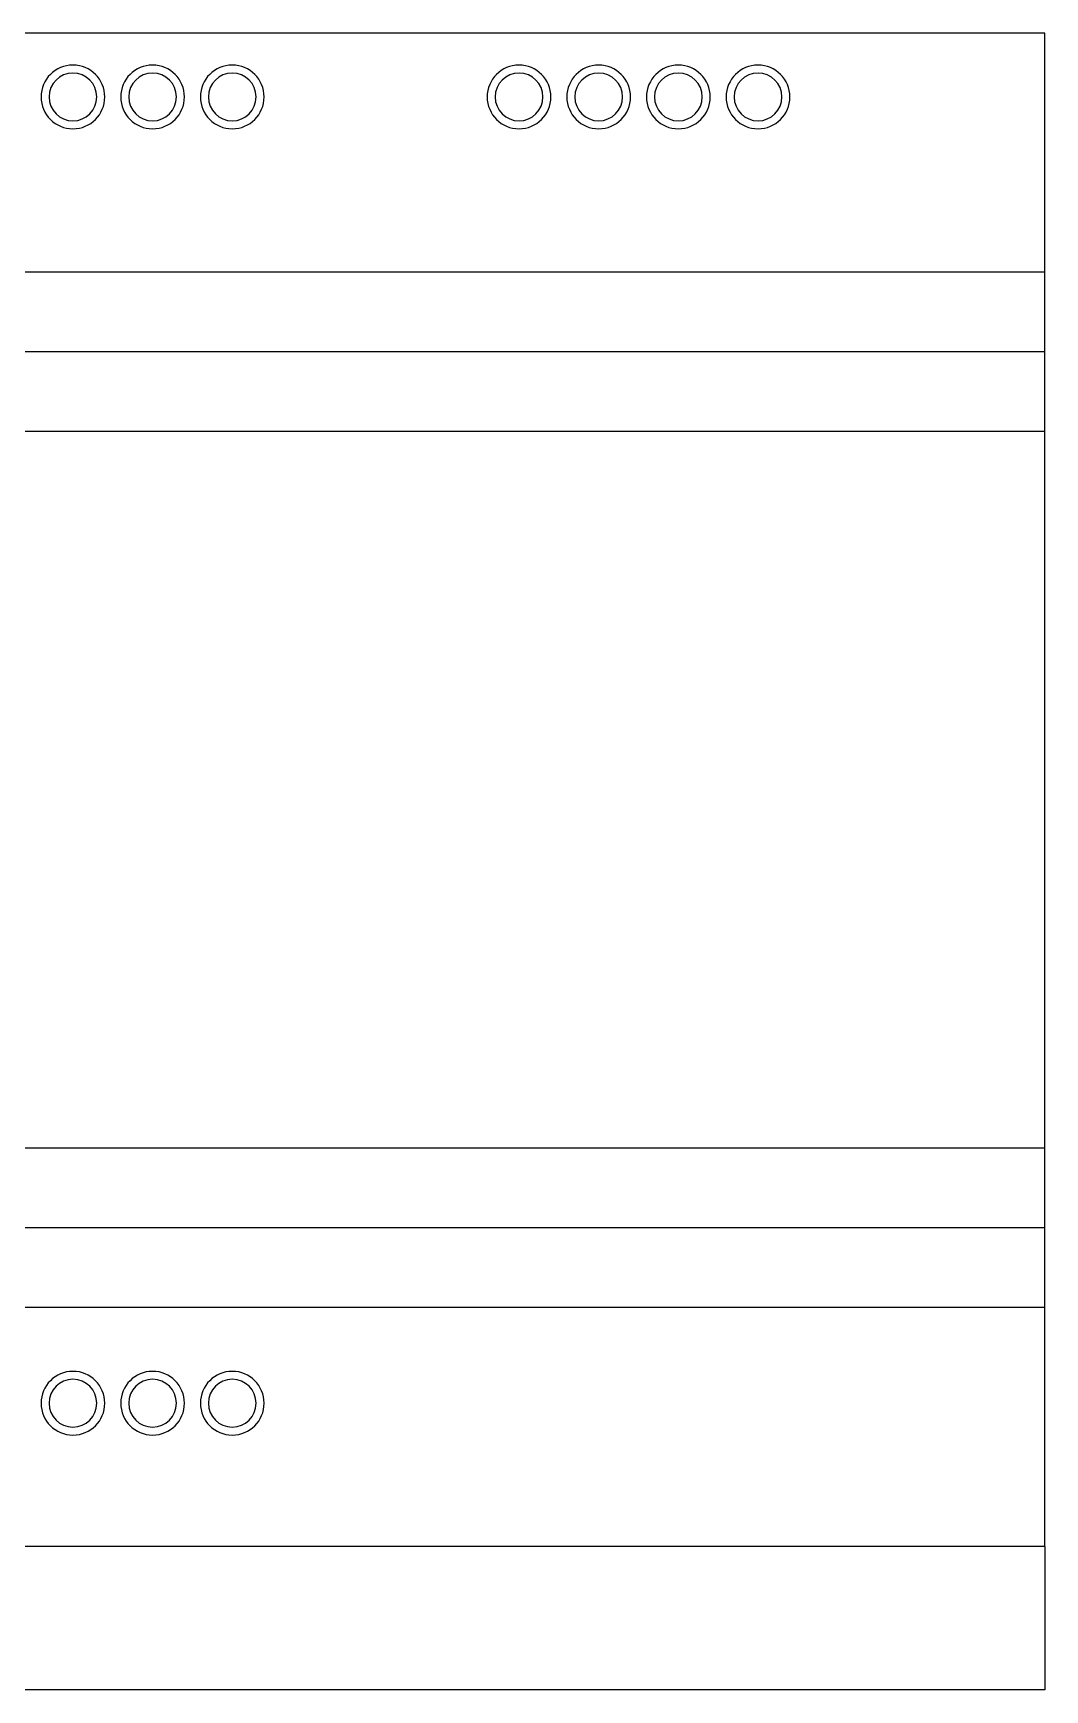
# Model space of a CAD drawing. Extents: x 216492 to 217192, y 357162 to 358262.
# Drawn here: x 216917.3 to 216980.8, y 357503.9 to 357607.9 of the extents above; entities that cross this region are included whole.
import ezdxf

# ---------------------------------------------------------------- set-up
doc = ezdxf.new("R2010")
doc.units = 0
doc.header["$MEASUREMENT"] = 0
doc.layers.add('PV-115', color=7, linetype='Continuous')

# ---------------------------------------------------------------- blocks, each defined once
blk = doc.blocks.new('Manufacturer光辉PartName智能照明控制模块Series12位ShellFrameLimitingCurrentRemarkPartTypeMinCurrent0MaxCurrent0PolesMinPower0MaxPower0LibType2DelFlgfalseUpdateDate')
at = {"layer": 'PV-115'}
for p, q in [((108, 52), (-108, 52)), ((108, 37), (108, 52)), ((108, 37), (-108, 37)), ((108, 32), (108, 37)), ((108, 32), (-108, 32)), ((108, 27), (108, 32)), ((108, 27), (-108, 27)), ((108, -18), (108, 27)), ((108, -18), (-108, -18)), ((108, -23), (108, -18)), ((108, -23), (-108, -23)), ((108, -28), (108, -23)), ((108, -28), (-108, -28)), ((108, -43), (108, -28)), ((108, -43), (-108, -43)), ((108, -43), (108, -52)), ((108, -52), (-108, -52))]:
    blk.add_line(p, q, dxfattribs=at)
for centre, radius, start, end in [((47, 48), 2, 0, 180), ((52, 48), 2, 0, 180), ((57, 48), 2, 0, 180), ((75, 48), 2, 0, 180), ((80, 48), 2, 0, 180), ((85, 48), 2, 0, 180), ((90, 48), 2, 0, 180), ((47, 48), 1.5, 0, 180), ((52, 48), 1.5, 0, 180), ((57, 48), 1.5, 0, 180), ((75, 48), 1.5, 0, 180), ((80, 48), 1.5, 0, 180), ((85, 48), 1.5, 0, 180), ((90, 48), 1.5, 0, 180), ((47, 48), 2, 180, 0), ((47, 48), 1.5, 180, 0), ((52, 48), 2, 180, 0), ((52, 48), 1.5, 180, 0), ((57, 48), 2, 180, 0), ((57, 48), 1.5, 180, 0), ((75, 48), 2, 180, 0), ((75, 48), 1.5, 180, 0), ((80, 48), 2, 180, 0), ((80, 48), 1.5, 180, 0), ((85, 48), 2, 180, 0), ((85, 48), 1.5, 180, 0), ((90, 48), 2, 180, 0), ((90, 48), 1.5, 180, 0), ((47, -34), 2, 0, 180), ((52, -34), 2, 0, 180), ((57, -34), 2, 0, 180), ((47, -34), 1.5, 0, 180), ((52, -34), 1.5, 0, 180), ((57, -34), 1.5, 0, 180), ((47, -34), 2, 180, 0), ((47, -34), 1.5, 180, 0), ((52, -34), 2, 180, 0), ((52, -34), 1.5, 180, 0), ((57, -34), 2, 180, 0), ((57, -34), 1.5, 180, 0)]:
    blk.add_arc(centre, radius, start, end, dxfattribs=at)

msp = doc.modelspace()

# ---------------------------------------------------------------- block references
msp.add_blockref('Manufacturer光辉PartName智能照明控制模块Series12位ShellFrameLimitingCurrentRemarkPartTypeMinCurrent0MaxCurrent0PolesMinPower0MaxPower0LibType2DelFlgfalseUpdateDate', (216872.79, 357555.88))

doc.saveas('drawing.dxf')
